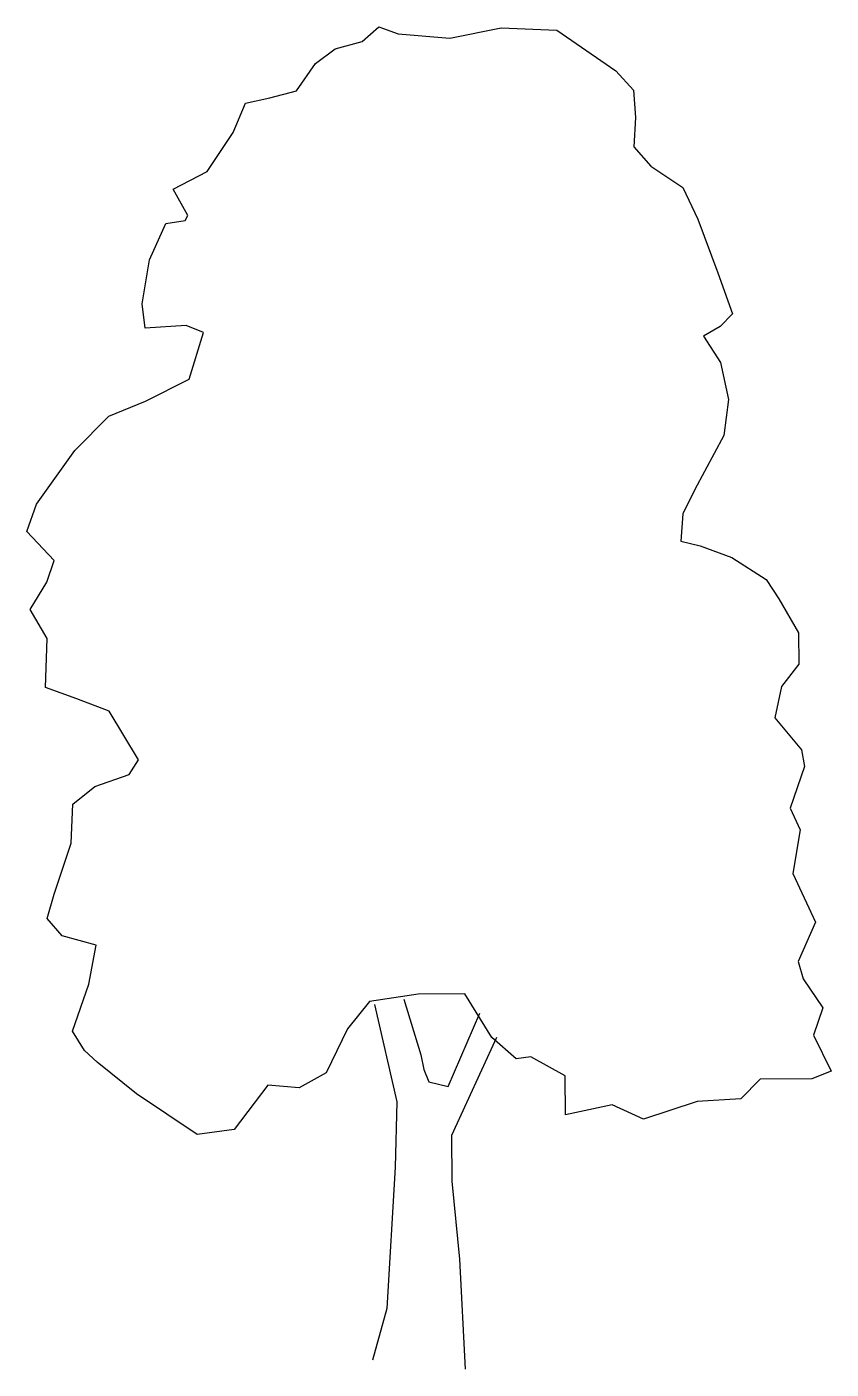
# Model space of a CAD drawing. Extents: x 167 to 329, y 3 to 274.
import ezdxf

# ---------------------------------------------------------------- set-up
doc = ezdxf.new("R2010")
doc.units = 0
doc.header["$MEASUREMENT"] = 0
doc.layers.get('0').update_dxf_attribs({"linetype": 'CONTINUOUS'})

msp = doc.modelspace()

# ---------------------------------------------------------------- linework, layer by layer
msp.add_lwpolyline([(310.88, 57.68), (302.04, 57.19), (291.26, 53.59), (284.92, 56.49), (275.53, 54.45), (275.46, 62.31), (268.55, 66.19), (265.61, 65.75), (260.66, 70.06), (255.26, 78.86), (245.85, 78.79), (236.04, 77.31), (231.59, 71.8), (227.3, 62.92), (221.85, 59.93), (215.53, 60.44), (208.72, 51.54), (201.29, 50.5), (189.01, 58.69), (181.1, 65.08), (178.55, 67.45), (176.13, 71.36), (179.43, 80.8), (180.91, 88.67), (174.02, 90.58), (171.04, 94.07), (172.41, 98.99), (175.84, 109.27), (176.2, 117.13), (180.66, 120.68), (187.52, 123.12), (189.46, 126.08), (186.48, 130.97), (183.49, 135.86), (177.01, 138.34), (170.68, 140.68), (171.02, 150.51), (167.61, 156.38), (170.93, 161.88), (172.44, 166.24), (166.92, 172.1), (168.84, 177.59), (176.62, 188.46), (183.45, 195.39), (190.86, 198.4), (199.67, 202.82), (202.55, 212.25), (199.03, 213.62), (190.75, 213.14), (190.15, 218.05), (191.62, 226.9), (194.93, 234.23), (198.86, 234.82), (199.41, 235.81), (196.42, 241.12), (203.28, 244.68), (208.55, 252.59), (211.03, 258.5), (215.94, 259.53), (221.26, 260.97), (225.15, 266.48), (229.06, 269.46), (234.52, 270.9), (237.87, 273.88), (241.81, 272.5), (252.2, 271.6), (262.58, 273.65), (273.81, 273.18), (285.67, 264.99), (289.21, 261.08), (289.67, 255.61), (289.3, 249.71), (292.7, 245.81), (299.19, 241.5), (302.19, 235.07), (306.21, 224.29), (309.22, 216.03), (306.71, 213.48), (303.36, 211.49), (306.77, 206.18), (308.37, 198.76), (307.45, 191.45), (301.63, 180.59), (299.15, 175.66), (298.77, 170.18), (302.71, 169.23), (309.04, 166.89), (315.96, 162.45), (318.51, 158.54), (322.5, 151.69), (322.55, 145.38), (319.07, 140.86), (317.72, 134.53), (323.1, 128.11), (323.69, 124.75), (320.81, 116.3), (322.81, 111.96), (321.33, 103.11), (325.9, 93.32), (322.46, 85.43), (323.47, 81.92), (327.44, 76.06), (325.52, 70.57), (329.09, 63.3), (325.17, 61.72), (314.78, 61.64)], close=True)
for points in [[(237.02, 76.75), (241.53, 57.13), (241.21, 43.93), (239.47, 15.42), (236.6, 5.01)], [(242.91, 77.78), (246.37, 66.58), (246.95, 63.64), (247.96, 61.12), (251.89, 60.16), (258.24, 74.96)], [(261.64, 70.07), (252.53, 50.34), (252.61, 41.08), (254.13, 25.36), (255.29, 3.19)]]:
    msp.add_lwpolyline(points)

doc.saveas('drawing.dxf')
